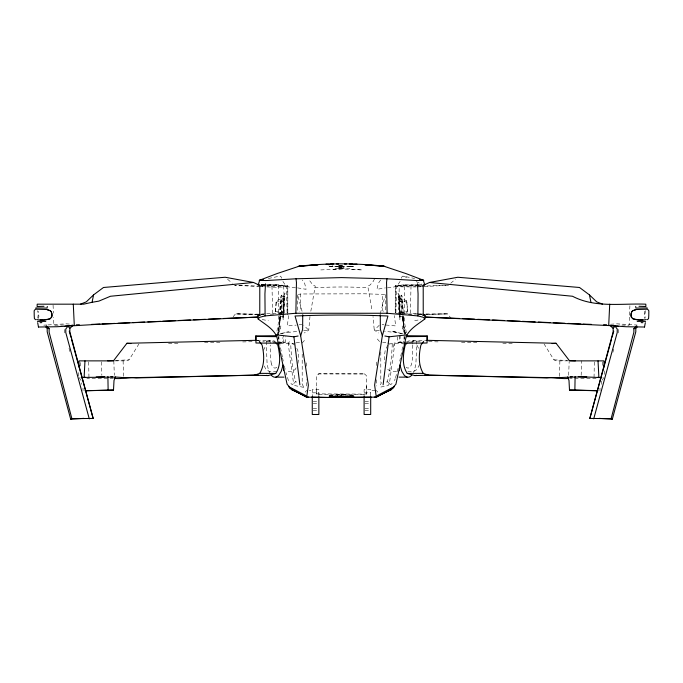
<?xml version="1.0" encoding="UTF-8"?>
<svg xmlns="http://www.w3.org/2000/svg" width="683" height="683" viewBox="0 0 683 683"><rect width="100%" height="100%" fill="white"/><g stroke="black" fill="none" stroke-linecap="round" stroke-linejoin="round"><path stroke-width="0.51" stroke-dasharray="3.42 2.56" d="M395.278 312.831L395.312 285.827L395.184 312.805M404.259 313.847L404.285 284.794L421.829 284.956M416.314 313.634L410.287 313.147L411.038 286.092L416.254 286.1M80.637 365.977L80.662 361.888M380.798 351.907L380.807 382.173L381.387 382.813L379.483 386.783M412.78 345.06L412.506 358.242L411.644 363.971A10.552 4.533 -89.7 0 1 407.597 368.043L406.146 367.283M412.788 344.078L412.797 341.15L416.775 341.696L415.913 363.68L414.641 369.648A19.397 8.316 -89.5 0 1 413.428 372.542M287.816 312.805L287.791 285.827L278.715 284.794L264.364 284.879M306.308 385.989L306.385 379.722M306.556 366.233L306.607 362.101M316.485 386.023L316.613 375.59L318.713 373.78L364.295 373.908L318.705 373.908L316.613 375.59M599.981 390.838L600.015 388.081M297.301 310.253L297.515 294.561M384.691 294.416L364.543 293.801L300.691 293.98L300.477 309.664L299.777 311.576M316.408 391.171L316.494 385.852M594.048 377.366L594.33 361.896M281.157 314.846L281.584 298.386L282.378 296.072L284.068 296.072L283.155 313.343M282.847 314.846L283.266 298.386L284.068 296.072M278.724 315.896L278.57 322L276.632 332.894M395.875 313.762L398.411 313.232L399.282 286.237L411.038 286.092M559.505 376.333L559.889 360.872M395.901 312.712L396.678 286.8L399.282 286.237M78.622 375.991L78.776 370.954M601.458 384.341L601.561 381.037M629.393 317.168L629.145 325.253L618.875 325.023M283.163 314.026L283.846 295.713L284.973 293.238L283.146 319.875L282.993 315.853M404.029 339.349L404.131 336.19M581.156 375.343L581.66 360.872M283.086 312.899L279.842 312.575L280.261 301.015L283.539 301.254L284.085 299.052L280.978 298.898L276.325 300.802L275.326 310.919L275.565 311.815L279.629 313.599L280.978 298.898M568.666 375.283L569.152 361.896M281.473 313.343L282.378 296.072L281.37 295.133L280.371 314.018M282.933 317.817L283.846 295.713M629.47 315.162L629.931 305.173M402.961 315.666L403.329 324.194L401.63 295.133L400.622 296.072L398.94 296.072L399.845 313.343M404.481 339.366L404.592 337.257L400.614 356.927M283.223 313.027L284.085 299.052M399.837 314.026L399.154 295.713L398.027 293.238L399.854 319.875L400.007 315.853M275.565 311.815L276.325 300.802M280.235 316.058L279.671 324.194L280.039 315.666M282.933 315.956L280.175 317.143L279.663 324.007L277.896 333.313M280.175 317.143L279.663 324.007L277.657 334.2M309.98 316.468L308.742 330.154L304.328 332.98M399.666 335.865L399.043 342.192L403.738 342.089M364.287 373.78L366.387 375.59L366.43 394.262L318.611 394.526L316.844 394.313L316.425 392.879M288.593 315.589L287.347 325.928L296.174 325.108M297.942 363.399L298.744 357.38L297.805 350.362L296.089 346.938M394.962 342.456L389.412 383.633L388.012 385.647L379.244 387.346M393.536 347.237L394.202 342.968L393.681 341.56M400.067 315.956L402.825 317.143L403.337 324.007L405.104 333.313M310.825 311.26L315.23 286.075L312.951 285.033L308.921 279.697M366.575 392.879L366.404 393.835L364.363 394.1L316.886 393.886M277.554 335.584L279.68 323.657L280.132 316.869L279.68 323.657L277.486 335.43M644.598 311.192L644.103 316.553L644.752 318.474M399.777 361.068L400.4 357.96M397.258 371.612L398.659 365.96M380.269 313.71L384.947 296.456M402.022 298.898L403.371 313.599L407.435 311.815L407.674 310.919L406.675 300.802L402.022 298.898L398.915 299.052L399.777 313.027M612.873 352.36L613.991 348.253M618.192 332.843L618.747 328.13M37.753 318.158L38.205 314.761L37.437 310.654M386.347 382.07L387.363 381.729C390.411 369.58 391.718 356.722 392.264 344.258L387.773 343.003M395.517 377.733L397.028 372.551M278.177 334.858L280.892 325.911L278.109 334.943M394.518 380.687L395.184 378.715M38.248 318.474L38.897 316.553L38.402 311.192M289.319 341.56L288.798 342.968L289.464 347.237M400.136 281.353L397.028 286.117L391.598 287.611L387.474 287.791M401.254 278.263L402.304 276.188L403.516 276.18L414.666 278.493M645.563 310.654L644.795 314.761L645.247 318.158M281.37 295.133L280.5 297.66L281.584 298.386L283.266 298.386M263.425 350.362L265.994 345.231M296.089 367.821L295.235 369.537L291.726 371.415L286.433 371.415M387.765 345.231L385.195 350.362L384.256 357.38L385.058 363.399M419.575 364.398L417.006 369.537L413.497 371.415L406.086 371.415M374.523 278.818L373.191 281.473L370.049 285.033L367.77 286.075L372.175 311.26M114.846 360.872L126.671 360.872L129.087 359.813L138.862 344.07M328.865 265.789L329.419 266.413L341.5 266.387L349.969 266.31L350.362 265.687M329.419 266.413L341.5 266.822L350.106 266.626L350.507 266.011M602.133 380.175L603.857 377.579M380.61 280.013L378.339 283.368L376.914 289.31L385.417 287.885M407.375 342.414L408.502 340.979L427.157 340.322L424.228 340.612M233.168 316.758L235.464 313.89L259.685 314.189M305.25 392.119L306.727 390.403M302.159 343.045L305.668 338.999M350.106 266.626L353.581 266.413L354.136 265.789M294.006 383.283L295.637 381.729L296.653 382.07M392.102 383.436L390.787 384.589L389.412 383.633M450.712 283.249L455.45 279.253M288.038 342.456L293.588 383.633L292.213 384.589L290.898 383.436M379.219 325.313L374.258 330.154L378.672 332.98M389.515 344.292L391.274 343.344L402.919 343.344M276.854 367.283L275.403 368.052A10.552 4.525 89.5 0 1 271.364 363.962M417.159 286.894L420.19 286.792L422.051 285.929M399.914 312.899L403.158 312.575L407.674 310.919M275.838 302.338L280.261 301.015M279.953 333.782L291.47 330.922M281.464 333.603L284.965 332.664L299.513 331.246M278.775 343.216L285.255 342.405L285.255 336.779M275.625 342.414L274.506 340.979L270.289 340.535L262.801 341.5M268.334 278.493L279.484 276.18L280.696 276.188L281.746 278.263M344.36 268.069L333.005 268.547M298.309 294.416L300.691 293.98M338.742 267.207L344.258 267.207M338.742 267.412L344.258 267.412M296.123 342.866L300.452 342.115M414.675 320.617L420.822 319.593M338.777 266.225L344.223 266.225M338.777 266.396L344.223 266.396M295.227 343.003L290.736 344.258C291.282 356.722 292.589 369.58 295.637 381.729M270.502 374.139A19.397 8.316 89.5 0 1 268.368 369.631L267.087 363.68L266.225 341.696L270.203 341.15L270.212 344.078M338.666 265.465L344.334 265.465M338.666 265.678L344.334 265.678M303.611 330.76L308.742 330.154L303.781 325.313M299.034 324.809L301.86 324.502M397.745 336.779L397.745 342.405L404.242 342.251M404.285 284.794L395.209 285.827L423.204 285.178M336.045 395.44L336.045 394.45L341.5 394.253L346.955 394.45L346.955 395.44M397.745 342.405L400.127 342.183L400.127 335.618M338.64 268.069L339.442 268.001L338.64 268.265M261.666 314.035L265.687 313.71M266.686 313.634L284.589 313.232L283.718 286.237L266.746 286.1M336.045 394.45L346.955 394.45M407.162 302.338L402.739 301.015L399.461 301.254L398.915 299.052M371.996 390.667L375.419 390.454M314.701 287.833C332.527 286.715 350.473 286.715 368.299 287.833M610.534 324.237L617.031 323.836L637.094 325.04M43.797 325.159L46.965 324.971M48.015 324.912L65.969 323.836L72.466 324.237M420.19 286.792L423.323 286.621M424.365 286.561L448.347 285.246L422.521 286.117M115.7 360.504L129.087 359.813M287.099 312.712L286.322 286.8L276.965 287.27L264.833 286.86M333.065 269.35L341.5 268.94L362.212 269.93L349.935 269.35M320.788 269.93L341.5 268.94M404.78 342.046L416.775 341.696M339.442 268.197L344.36 268.265M416.143 286.928L396.678 286.8M261.085 314.359L263.979 314.282M339.494 265.789L343.506 265.789M426.414 314.334L447.536 313.89L450.985 318.193M423.836 314.419L447.536 313.89L425.338 313.984M64.125 325.023L53.855 325.253L53.607 317.168M168.522 343.455L180.175 343.216M204.541 342.712L221.488 342.362M242.67 341.918L254.324 341.679M596.122 378.356L569.596 378.373M278.758 342.251L283.547 342.234M418.551 285.016L398.829 285.323L421.804 284.999M419.593 284.999L421.667 284.965M276.794 342.285L271.031 342.354M329.769 396.473L329.769 395.244L353.231 395.244L349.79 395.295M328.993 395.431L333.227 395.363M338.375 395.286L344.625 395.286M260.769 314.308L264.944 314.257M270.28 314.18L274.54 314.12M261.171 284.956L278.715 284.794L278.741 313.847M398.411 313.232L410.287 313.147M113.404 378.373L86.878 378.356M261.29 284.896L263.339 284.888M408.46 314.12L424.28 313.992M260.479 286.117L234.653 285.246L258.635 286.561M261.521 286.117L265.704 286.109M398.94 296.072L399.734 298.386L401.416 298.386L402.5 297.66L401.63 295.133M281.456 301.621L283.146 301.621M399.854 301.621L401.544 301.621L401.775 311.807L400.093 311.807L399.734 298.386M281.225 311.807L282.907 311.807M280.081 343.344L291.726 343.344L295.235 345.231M568.154 360.872L556.329 360.872L553.913 359.813L544.138 344.07M276.914 371.415L269.503 371.415L265.994 369.537L263.851 365.251M396.567 371.415L391.274 371.415L387.765 369.537L386.911 367.821M312.268 392.819L318.859 392.819M364.107 392.819L370.698 392.819M313.207 401.698L317.919 401.698M365.046 401.698L369.759 401.698M313.207 403.644L317.919 403.644M365.046 403.644L369.759 403.644M313.207 408.639L317.919 408.639M365.046 408.639L369.759 408.639M313.207 410.346L317.919 410.346M365.046 410.346L370.698 410.346M417.296 286.109L421.479 286.117M411.969 342.354L406.206 342.285M260.735 314.197L263.894 314.24M261.196 284.999L284.171 285.323L266.524 285.05M419.012 314.265L422.188 314.308M256.876 340.339L270.289 340.535M349.773 395.363L354.007 395.431M329.769 395.244L333.21 395.295M261.333 284.965L265.482 285.033M408.357 314.129L411.456 314.189M418.679 314.325L421.778 314.376M257.645 314.359L235.464 313.89L259.164 314.419M420.199 341.5L412.711 340.535M428.676 341.679L440.33 341.918M461.512 342.362L478.459 342.712M502.825 343.216L514.478 343.455M260.829 285.204L287.791 285.827L287.722 314.931M403.047 333.782L398.035 332.664L384.546 331.375M266.225 341.696L275.095 341.927M349.969 266.31L353.581 266.413M418.056 314.257L421.915 314.359M277.178 342.004L283.957 342.192L283.334 335.865M295.526 287.791L291.402 287.611L285.972 286.117L282.864 281.353M553.913 359.813L567.308 360.504M259.677 286.621L262.81 286.792L260.949 285.929M309.288 390.556L311.004 390.667M417.322 313.71L421.334 314.035M349.995 268.547L343.558 268.001L343.498 268.436M385.844 325.014L395.653 325.928L394.407 315.589M285.255 342.405L282.873 342.183L282.873 337.496M255.843 340.322L258.772 340.612M382.087 324.604L383.966 324.809M379.389 330.76L374.258 330.154L373.02 316.468M399.453 342.234L404.225 343.216M297.583 287.885L306.086 289.31L304.661 283.368L302.39 280.013M262.178 319.593L268.325 320.617M382.548 342.115L386.877 342.866M303.756 387.346L294.988 385.647L293.588 383.633M316.844 394.313L316.417 390.872M283.718 286.237L286.322 286.8M401.536 333.603L391.53 330.922L398.035 332.664M275.326 310.919L279.842 312.575M403.516 276.18L408.366 278.271M416.126 281.627L421.949 284.137M227.55 279.253L232.288 283.249M387.363 381.729L388.994 383.283M377.332 338.999L379.671 341.696M376.273 390.403L377.75 392.119M79.143 377.579L81.439 381.037L81.542 384.341M332.493 266.011L332.894 266.626M332.638 265.687L333.031 266.31M417.006 345.231L419.149 349.508M303.517 386.783L301.613 382.813L302.193 382.173L302.202 351.907M383.223 311.576L382.523 309.664L382.309 293.98M288.482 380.687L285.972 372.551M404.891 334.943L402.108 325.911L404.524 333.859M298.053 296.456L302.731 313.71M64.808 332.843L64.253 328.13M69.009 348.253L70.127 352.36M284.341 365.96L285.742 371.612M271.356 363.971L270.494 358.242L270.22 345.06M282.386 356.927L278.408 337.257L278.519 339.366M282.6 357.96L283.223 361.068M405.343 334.2L403.337 324.007L402.825 317.143M405.147 333.466L403.32 323.657L402.868 316.869L403.32 323.657L405.446 335.584M406.368 332.894L404.43 322L404.276 315.896M366.114 393.886L366.156 394.313M406.675 300.802L407.435 311.815M271.962 286.092L272.713 313.147M401.527 313.343L400.622 296.072L401.544 301.621M53.069 305.173L53.445 313.164M399.154 295.713L400.067 317.817M402.739 301.015L403.158 312.575M402.996 315.324L402.893 312.336L402.996 315.222M403.038 316.314L403.252 322.854L403.021 316.178M113.813 360.872L114.334 375.283M101.383 361.905L101.844 375.343M278.869 336.19L278.971 339.349M604.224 370.954L604.378 375.991M123.111 360.872L123.546 378.399M400.093 311.807L400.153 314.846M88.67 361.896L88.952 377.366M366.506 385.852L366.583 390.872M385.485 294.561L385.699 310.253M376.393 362.101L376.444 366.233M376.615 379.722L376.692 385.989M82.984 388.081L83.019 390.838M602.338 361.888L602.363 365.977M404.225 336.651L404.225 338.529M370.698 395.927L370.698 389.575L364.107 389.575L364.107 395.927M345.538 394.313L345.538 395.303M345.197 394.578L345.197 395.568M343.447 267.062L343.447 267.557M341.5 265.619L341.5 266.822M341.5 394.253L341.5 395.619M339.553 267.062L339.553 267.557M337.803 394.578L337.803 395.568M337.462 394.313L337.462 395.303M318.859 395.927L318.859 389.575L312.268 389.575L312.268 395.927M278.775 336.651L278.775 338.529M279.748 322.282L279.748 322.854L280.039 314.325L279.748 322.282M333.176 395.961L329.684 395.961L333.125 395.969M353.316 395.961L349.875 395.969L353.316 395.961"/><path stroke-width="1.02" d="M424.903 316.169L424.911 318.91C418.184 324.212 409.595 328.643 406.12 336.804L395.909 384.256L393.237 387.193L376.179 396.123L374.617 385.118L382.343 335.78L387.953 316.007C357.124 314.726 325.876 314.726 295.047 316.007L300.657 335.78L308.383 385.118L306.821 396.123L289.763 387.193L287.091 384.256L276.88 336.804C273.405 328.643 264.816 324.212 258.089 318.91L258.097 316.169M302.731 314.752L302.637 329.343L300.657 335.78M423.204 285.178L423.238 315.418L424.903 315.298M598.035 390.693L574.873 390.07L575.103 376.546M283.573 370.63L283.59 368.76M424.911 318.91L423.255 317.271L417.894 315.913L418.073 293.963L417.492 283.829M258.089 318.91L259.745 317.271L265.106 315.913L295.867 313.258L296.456 282.438L296.004 278.784L265.977 280.559L259.66 280.278L258.217 284.922L259.446 285.152M78.887 366.916L79.066 360.872L113.813 360.872M609.714 304.174L608.698 325.552L626.115 326.739L644.504 327.029L645.341 322.692M81.345 377.716L84.12 377.417L84.974 360.872M265.508 283.829L264.927 293.963L265.106 315.913M86.169 390.761L113.506 390.078L114.018 380.38L115.572 376.939M631.015 313.156L630.716 315.751L631.621 317.783M423.554 285.152L424.783 284.922L423.34 280.278L417.023 280.559L386.996 278.784L386.544 282.438L387.133 313.258L417.894 315.913M383.12 384.802L389.097 336.804L406.718 334.875M47.315 306.471L47.067 308.093L35.823 307.913L35.849 309.203L47.05 309.536L50.235 310.748L51.396 312.251L51.669 314.043L51.566 316.758L50.363 318.423C46.273 320.515 40.852 320.472 36.651 319.533M644.504 327.029L644.573 326.594M44.002 306.291L37.095 306.496L37.206 304.174L83.608 304.174L92.043 302.304L93.597 294.86L103.492 287.483L225.185 277.255L253.504 282.472L260.018 285.494M404.225 343.216L427.046 343.011L427.182 335.925L406.206 335.72M618.132 326.09L615.042 326.15L613.146 328.335L613.146 331.878L589.839 418.431L611.114 418.67L633.875 332.254L633.875 328.719L636.693 325.748M599.051 418.363L612.335 419.157L635.805 331.81L635.805 328.267L637.171 327.029M611.516 339.289L589.839 418.431M612.07 337.24L613.744 331.093M593.715 418.875L617.219 332.57L617.219 329.027L615.042 326.15L610.636 325.398M283.095 364.961L281.191 371.373L278.459 375.735L275.787 377.144A19.397 8.316 89.5 0 1 271.177 375.035M51.379 317.783L52.284 315.751L51.985 313.156M84.12 377.417L116.46 377.084L126.073 377.801L254.528 375.232L259.745 373.353C264.893 364.833 264.201 354.417 262.084 345.069L259.327 341.355M254.528 375.232L268.163 375.573L275.736 373.439C281.302 365.234 279.876 354.46 277.87 345.299L276.188 343.139M377.468 396.046L391.197 389.831L394.211 386.715M35.132 309.467L34.15 310.808L34.218 315.367L34.406 318.568L35.567 319.721M423.673 341.355L420.916 345.069C418.799 354.417 418.107 364.833 423.255 373.353L428.472 375.232L556.927 377.801C571.791 376.794 586.782 376.692 601.655 377.716M255.843 340.322L126.91 343.284L113.634 360.607L107.624 360.872M37.659 322.692L38.496 327.029L56.885 326.739L99.718 324.203L257.039 317.134L259.164 314.419M406.812 343.139L405.13 345.299C403.124 354.46 401.698 365.234 407.264 373.439L414.837 375.573L428.472 375.232M647.433 319.721L648.594 318.568L648.782 315.367L648.85 310.808L647.868 309.467M631.621 311.781L632.629 310.756L635.839 309.706M646.349 319.533C642.148 320.472 636.727 320.515 632.637 318.423L631.433 316.758L631.331 314.043L631.604 312.251L632.765 310.748L635.95 309.536L647.151 309.203L647.177 307.913L635.933 308.093L635.685 306.471M93.597 294.86L86.263 301.886L80.398 304.174M45.829 327.029L47.195 328.267L47.195 331.81L70.665 419.157L71.886 418.67L93.161 418.431L69.854 331.878L69.854 328.335L73.252 325.245M298.13 336.01L293.903 336.804L276.282 334.875M393.707 387.568L391.632 388.465M422.982 285.494L429.496 282.472L457.815 277.255L579.508 287.483L589.403 294.86L596.737 301.886L602.602 304.174M419.738 279.543L423.793 280.38L405.967 273.584L383.692 266.148C355.655 263.109 327.345 263.109 299.308 266.148L277.033 273.584L259.207 280.38L263.262 279.543M329.684 397.147L328.301 397.48L354.699 397.48L353.316 397.147M633.875 328.719L635.805 328.267M49.996 318.978L43.61 319.866M92.043 302.304L98.839 301.126L110.484 296.251L253.504 282.472M72.364 325.398L64.868 326.09M414.837 375.573L416.732 375.36M45.812 321.403L37.394 321.377M298.292 266.285L318.082 264.808L299.308 266.148M552.112 343.549L556.09 343.284L569.366 360.607L575.376 360.872M645.606 321.377L637.188 321.403M352.513 264.364L356.961 264.09M70.665 419.157L83.949 418.363M570.305 376.794L572.226 376.692M102.023 323.99L114.804 323.409M118.005 323.264L129.719 322.735M132.912 322.589L144.625 322.06M147.827 321.915L160.599 321.334M162.733 321.232L175.514 320.651M178.707 320.506L190.42 319.977M193.622 319.832L205.335 319.303M208.528 319.157L220.242 318.62M223.443 318.474L257.039 317.134M337.709 396.84L329.121 397.182L353.879 397.182L345.291 396.84M346.921 396.9L336.079 396.9M296.004 278.784L341.5 277.605L386.996 278.784M100.017 324.075L91.496 324.382M40.075 322.675L41.859 322.607M81.268 377.503L85.529 377.349M96.183 376.973L104.704 376.666M427.046 336.446L406.283 336.659M258.097 315.247L260.197 315.187M399.017 377.127L407.213 377.144A19.397 8.316 -89.5 0 0 411.823 375.035M84.965 390.693L113.506 390.078M258.234 375.018L136.13 377.938C128.874 376.674 121.77 379.381 114.445 378.365M341.5 397.139L371.253 397.164M374.335 397.105L376.393 397.071L391.572 389.028L376.41 397.096L353.828 397.48M76.334 324.809L79.373 324.767M276.794 335.72L255.818 335.925L255.818 340.612M275.787 377.144L283.991 377.127M344.454 264.039L346.426 264.022M349.389 263.997L352.343 263.971M407.264 373.439L423.255 373.353M40.041 319.883L42.619 319.866M276.717 336.659L255.954 336.446L255.818 335.925M278.775 343.216L255.954 343.011L255.954 336.446M568.555 378.365C561.23 379.381 554.126 376.674 546.87 377.938L424.766 375.018M387.133 313.258L295.867 313.258M567.428 376.939L568.982 380.38L569.494 390.078L574.873 390.07M569.187 360.872L603.934 360.872L604.114 366.916M639.39 319.866L633.004 318.978M640.381 319.866L642.959 319.883M259.745 373.353L275.736 373.439M330.657 263.971L333.611 263.997M336.574 264.022L338.546 264.039M603.627 324.767L606.666 324.809M427.157 340.322L556.09 343.284M308.665 397.105L306.607 397.071L291.428 389.028L306.556 397.139L329.172 397.48L311.747 397.164M569.494 390.078L596.831 390.761M422.811 315.187L424.903 315.247M641.141 322.607L642.925 322.675M591.504 324.382L582.983 324.075M578.296 376.666L586.817 376.973M597.471 377.349L601.732 377.503M423.836 314.419L425.961 317.134L459.557 318.474M638.998 306.291L645.905 306.496L645.794 304.174C621.359 303.235 595.098 308.153 572.516 296.251L429.496 282.472M462.758 318.62L474.472 319.157M477.665 319.303L489.378 319.832M492.58 319.977L504.293 320.506M507.486 320.651L520.267 321.232M522.401 321.334L535.182 321.915M538.375 322.06L550.088 322.589M553.281 322.735L564.995 323.264M568.196 323.409L580.977 323.99M425.961 317.134L608.698 325.552M110.774 376.692L112.695 376.794M326.039 264.09L330.487 264.364M126.91 343.284L130.888 343.549M258.097 315.298L259.762 315.418L259.796 285.178M383.692 266.148L364.918 264.808L384.708 266.285M389.097 336.804L384.87 336.01M266.268 375.36L268.163 375.573M47.195 328.267L49.125 328.719L49.125 332.254L71.886 418.67M47.161 309.706L50.371 310.756L51.379 311.781M611.114 418.67L612.335 419.157M291.368 388.465L289.797 387.935L288.789 386.715M305.532 396.046L291.803 389.831L289.293 387.568M407.213 377.144L404.541 375.735L401.809 371.373L399.905 364.961M609.748 325.245L613.146 328.335M46.307 325.748L49.125 328.719M69.854 328.335L67.959 326.15L65.781 329.027L65.781 332.57L89.285 418.875M93.161 418.431L71.484 339.289M382.343 335.78L380.363 329.343L380.269 314.752M69.256 331.093L70.93 337.24M589.403 294.86L590.957 302.304M293.903 336.804L299.88 384.802M38.427 326.594L38.496 327.029M107.897 376.546L108.127 390.07M598.026 360.872L598.88 377.417M74.302 325.552L73.286 304.174M399.41 368.76L399.427 370.63M427.182 335.925L427.182 340.612M370.698 396.678L370.698 414.487L364.107 414.487L364.107 396.678M318.859 396.678L318.859 414.487L312.268 414.487L312.268 396.678M341.5 396.985L329.155 397.344L353.845 397.344L341.5 396.985"/></g></svg>
